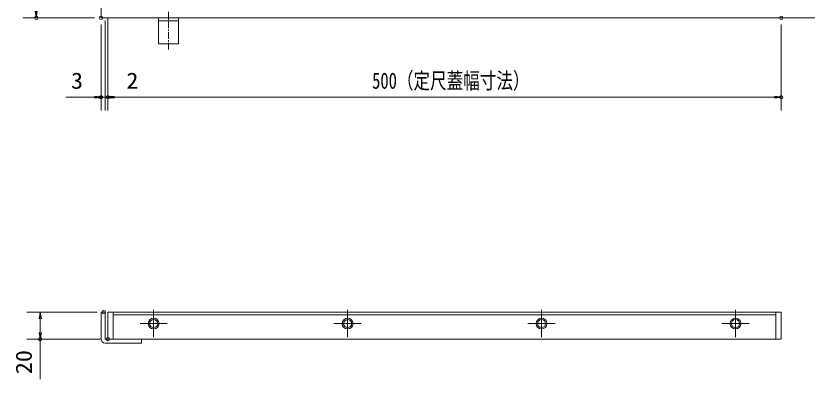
# Model space of a CAD drawing. Units: millimetres, scale not verified. Extents: x -1050 to 1050, y -742 to 742.
# Drawn here: x -587 to 1, y -22 to 248 of the extents above; entities that cross this region are included whole.
import ezdxf
from ezdxf.enums import TextEntityAlignment as Align

# ---------------------------------------------------------------- set-up
doc = ezdxf.new("R2010")
doc.units = ezdxf.units.MM
doc.header["$LTSCALE"] = 5
doc.header["$PDMODE"] = 32
doc.header["$PDSIZE"] = 2.5
doc.linetypes.add('CHAIN1', pattern=[8, 5, -1, 1, -1])
for name, color, linetype, lineweight in [('0-1_寸法注釈', 2, 'Continuous', 9), ('0-2_0', 2, 'Continuous', 9), ('0-3_DEFPOINTS', 134, 'Continuous', 9), ('0-4_アンカー', 7, 'Continuous', 9), ('0-5_枠', 7, 'Continuous', 9), ('0-8_蓋', 5, 'Continuous', 9), ('0-9_中心線', 6, 'CHAIN1', 9)]:
    doc.layers.add(name, color=color, linetype=linetype, lineweight=lineweight)
doc.styles.add('ＭＳ ゴシック', font='')
doc.styles.get('ＭＳ ゴシック').set_extended_font_data('MS Gothic')

# ---------------------------------------------------------------- blocks, each defined once
blk = doc.blocks.new('_OPEN')
at = {"layer": '0-2_0'}
blk.add_line((0, 0), (-5, 0), dxfattribs=at)
blk.add_lwpolyline([(-5, 0.833), (0, 0), (-5, -0.833)], dxfattribs=at)
blk = doc.blocks.new('A$C5D7C781A')
at = {"layer": '0-4_アンカー'}
for p, q in [((0, 118.78), (0, 22.26)), ((0, 118.78), (75, 118.78)), ((75, 118.78), (75, 22.26)), ((75, 33.76), (0, 33.76)), ((0, 22.26), (75, 22.26))]:
    blk.add_line(p, q, dxfattribs=at)
at = {"layer": '0-4_アンカー', "color": 6, "linetype": 'CHAIN1'}
blk.add_line((37.5, 140.11), (37.5, 0), dxfattribs=at)

msp = doc.modelspace()

# ---------------------------------------------------------------- linework, layer by layer
at = {"layer": '0-1_寸法注釈'}
for p, q in [((-528.252, 246.961), (-581.457, 246.961)), ((-518.252, 246.961), (-518.252, 177.927)), ((-518.252, 246.961), (-518.252, 177.927)), ((-523.252, 241.961), (-523.252, 177.927)), ((-520.252, 244.961), (-520.252, 177.927)), ((-520.252, 244.961), (-520.252, 177.927)), ((-18.252, 241.961), (-18.252, 177.927)), ((-528.252, 187.927), (-549.365, 187.927)), ((-525.252, 187.927), (-530.252, 187.927)), ((-520.252, 187.927), (-523.252, 187.927)), ((-520.252, 187.927), (-518.252, 187.927)), ((-515.252, 187.927), (-510.252, 187.927)), ((-513.252, 187.927), (-23.252, 187.927)), ((-513.252, 187.927), (-492.139, 187.927)), ((-526.252, 28.088), (-578.407, 28.088)), ((-568.407, 23.088), (-568.407, 13.088)), ((-523.252, 8.088), (-578.407, 8.088)), ((-568.407, 8.088), (-568.407, -21.758))]:
    msp.add_line(p, q, dxfattribs=at)
at = {"layer": '0-3_DEFPOINTS'}
for p in [(-571.457, 246.961), (-523.252, 246.961), (-523.252, 246.961), (-18.252, 246.961), (-523.252, 187.927), (-518.252, 187.927), (-18.252, 187.927), (-521.252, 28.088), (-568.407, 8.088), (-518.252, 8.088)]:
    msp.add_point(p, dxfattribs=at)
at = {"layer": '0-5_枠'}
for p, q in [((-523.252, 506.961), (-523.252, 246.961)), ((-523.252, 246.961), (181.748, 246.961)), ((-523.252, 28.088), (-523.252, 8.088)), ((-493.252, 8.088), (-520.252, 8.088))]:
    msp.add_line(p, q, dxfattribs=at)
for points in [[(-520.252, 8.088), (-520.252, 28.088), (-523.252, 28.088)], [(-493.252, 8.088), (-493.252, 5.088), (-520.252, 5.088)]]:
    msp.add_lwpolyline(points, dxfattribs=at)
msp.add_arc((-520.252, 8.088), 3, 180, 270, dxfattribs=at)
at = {"layer": '0-8_蓋'}
for p, q in [((-518.252, 28.088), (-18.252, 28.088)), ((-518.252, 28.088), (-518.252, 8.088)), ((-514.252, 28.088), (-514.252, 8.088)), ((-514.252, 26.088), (-22.252, 26.088)), ((-22.252, 28.088), (-22.252, 8.088)), ((-18.252, 28.088), (-18.252, 8.088)), ((-518.252, 8.088), (-18.252, 8.088))]:
    msp.add_line(p, q, dxfattribs=at)
for centre, radius in [((-484.252, 19.588), 4), ((-340.252, 19.588), 4), ((-196.252, 19.588), 4), ((-52.252, 19.588), 4), ((-484.252, 19.588), 3), ((-340.252, 19.588), 3), ((-196.252, 19.588), 3), ((-52.252, 19.588), 3)]:
    msp.add_circle(centre, radius, dxfattribs=at)
at = {"layer": '0-9_中心線'}
for p, q in [((-484.252, 29.698), (-484.252, 9.478)), ((-340.252, 29.698), (-340.252, 9.478)), ((-196.252, 29.698), (-196.252, 9.478)), ((-52.252, 9.478), (-52.252, 29.698)), ((-494.362, 19.588), (-474.142, 19.588)), ((-350.362, 19.588), (-330.142, 19.588)), ((-206.362, 19.588), (-186.142, 19.588)), ((-62.362, 19.588), (-42.142, 19.588))]:
    msp.add_line(p, q, dxfattribs=at)

# ---------------------------------------------------------------- block references
at = {"layer": '0-1_寸法注釈'}
for p, rotation in [((-571.457, 246.961), 270), ((-520.252, 187.927), 180), ((-518.252, 187.927), 180), ((-518.252, 187.927), 180), ((-568.407, 28.088), 90), ((-568.407, 8.088), 270)]:
    msp.add_blockref('_OPEN', p, dxfattribs=dict(at, rotation=rotation))
for p in [(-523.252, 187.927), (-520.252, 187.927), (-18.252, 187.927)]:
    msp.add_blockref('_OPEN', p, dxfattribs=at)
at = {"layer": '0-4_アンカー', "xscale": -0.2, "yscale": 0.2, "rotation": 180}
msp.add_blockref('A$C5D7C781A', (-480.752, 251.413), dxfattribs=at)

# ---------------------------------------------------------------- texts
at = {"layer": '0-1_寸法注釈', "color": 7, "style": 'ＭＳ ゴシック'}
for s, height, width, p in [('3', 12.02, 1.1, (-545.675, 190.614)), ('2', 12.02, 1.1, (-504.562, 190.614)), ('500（定尺蓋幅寸法）', 12.03, 0.75, (-322.049, 190.614))]:
    msp.add_text(s, height=height, dxfattribs=dict(at, width=width)).set_placement(p, align=Align.BOTTOM_LEFT)
at = {"layer": '0-1_寸法注釈', "color": 7, "style": 'ＭＳ ゴシック', "width": 1.1}
msp.add_text('20', height=12.02, rotation=90, dxfattribs=at).set_placement((-571.094, -18.068), align=Align.BOTTOM_LEFT)

doc.saveas('drawing.dxf')
